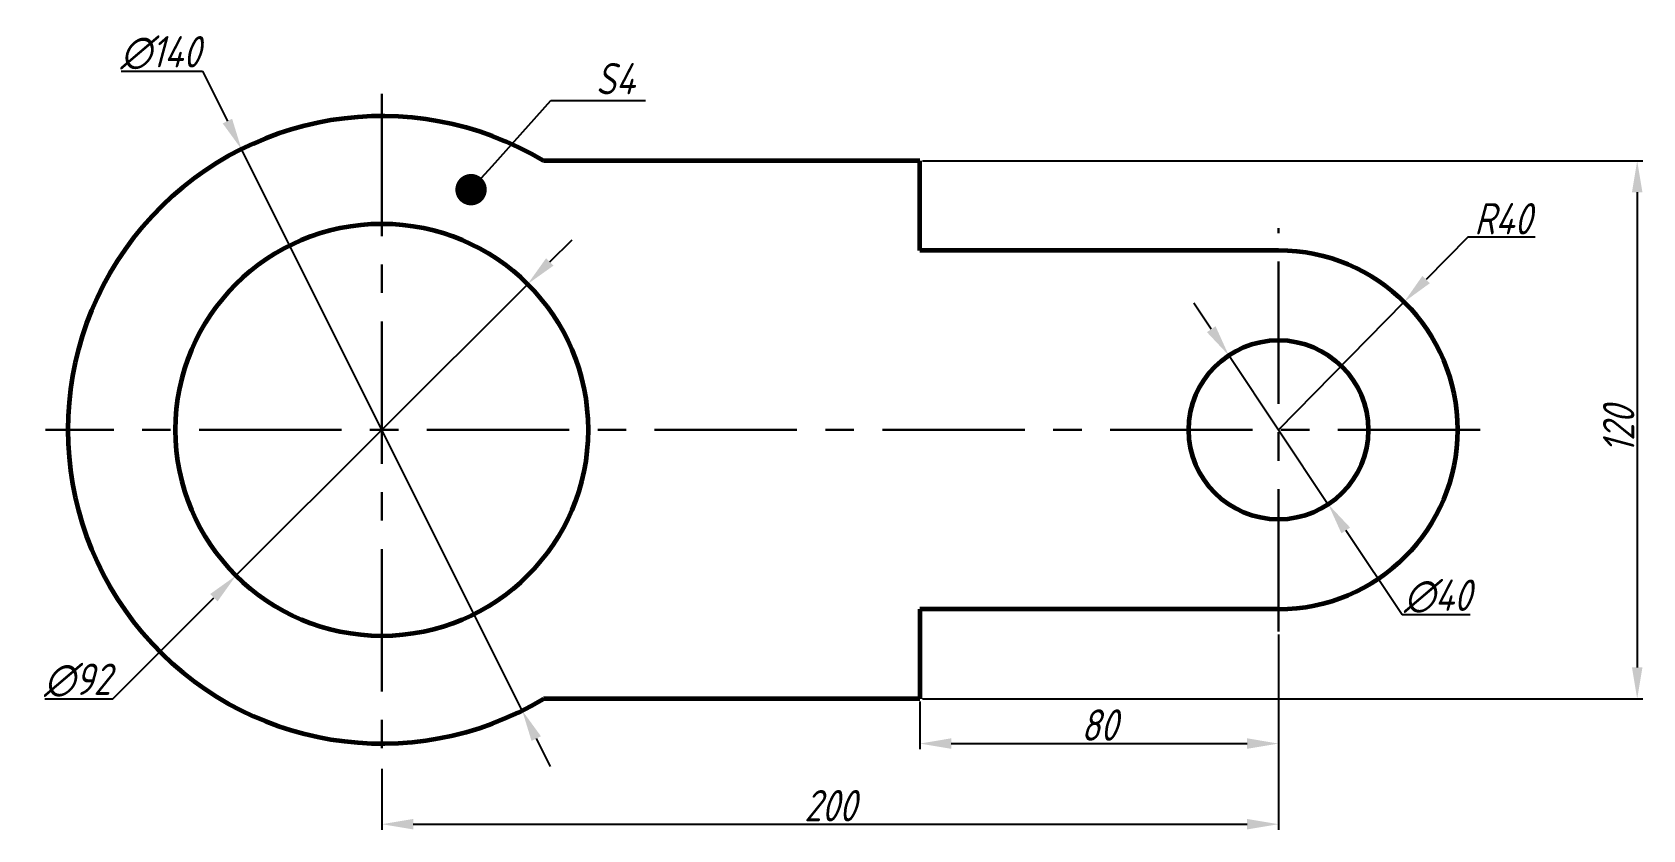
# Model space of a CAD drawing. Header units: millimetres. Extents: x -78 to 281, y -89 to 89.
import ezdxf
from ezdxf import colors
from ezdxf.entities.mleader import LeaderData, LeaderLine
from ezdxf.math import Vec2, Vec3

# ---------------------------------------------------------------- set-up
doc = ezdxf.new("R2010")
doc.units = ezdxf.units.MM
doc.linetypes.add('CENTER', pattern=[50.8, 31.75, -6.35, 6.35, -6.35])
for name, color, linetype, lineweight in [('Вісі', 40, 'CENTER', 30), ('Головний', 7, 'Continuous', 60), ('Розміри', 140, 'Continuous', 30)]:
    doc.layers.add(name, color=color, linetype=linetype, lineweight=lineweight)
doc.styles.get("Standard").update_dxf_attribs({"font": 'GOST.TTF', "oblique": 15})
doc.dimstyles.new('ISO-25', dxfattribs={"dimtxt": 7, "dimasz": 7, "dimexe": 1.25, "dimexo": 0.625, "dimtad": 1, "dimtoh": 1, "dimtxsty": 'Standard', "dimcen": 2.5, "dimadec": 0, "dimazin": 0, "dimtfac": 1, "dimtmove": 0, "dimatfit": 3, "dimfxl": 1, "dimarcsym": 0})

# ---------------------------------------------------------------- blocks, each defined once
blk = doc.blocks.new('*D2')
at = {"layer": 'Defpoints', "color": 0, "transparency": 16777216}
for p in [(200, -45), (120, -60), (200, -70)]:
    blk.add_point(p, dxfattribs=at)
at = {"layer": 'Розміри', "color": 0, "lineweight": -2, "transparency": 16777216}
for p, q in [((200, -45.63), (200, -71.25)), ((120, -60.62), (120, -71.25)), ((127, -70), (193, -70))]:
    blk.add_line(p, q, dxfattribs=at)
at = {"layer": 'Розміри', "color": 0, "transparency": 16777216}
for points in [[(127, -68.83), (127, -71.17), (120, -70)], [(193, -68.83), (193, -71.17), (200, -70)]]:
    blk.add_solid(points, dxfattribs=at)
at = {"layer": 'Розміри', "color": 0, "transparency": 16777216, "insert": (160, -65.87), "char_height": 7, "attachment_point": 5}
blk.add_mtext('80', dxfattribs=at)
blk = doc.blocks.new('*D3')
at = {"layer": 'Defpoints', "color": 0, "transparency": 16777216}
for p in [(-31.3, 62.61), (31.3, -62.61)]:
    blk.add_point(p, dxfattribs=at)
at = {"layer": 'Розміри', "color": 0, "lineweight": -2, "transparency": 16777216}
for p, q in [((-58.15, 80), (-40, 80)), ((-40, 80), (-34.44, 68.87)), ((31.3, -62.61), (-31.3, 62.61)), ((34.44, -68.87), (37.57, -75.13))]:
    blk.add_line(p, q, dxfattribs=at)
at = {"layer": 'Розміри', "color": 0, "transparency": 16777216}
for points in [[(-33.39, 69.39), (-35.48, 68.35), (-31.3, 62.61)], [(35.48, -68.35), (33.39, -69.39), (31.3, -62.61)]]:
    blk.add_solid(points, dxfattribs=at)
at = {"layer": 'Розміри', "color": 0, "transparency": 16777216, "insert": (-49.39, 84.13), "char_height": 7, "attachment_point": 5}
blk.add_mtext('∅140', dxfattribs=at)
blk = doc.blocks.new('*D4')
at = {"layer": 'Defpoints', "color": 0, "transparency": 16777216}
for p in [(32.53, 32.53), (-32.53, -32.53)]:
    blk.add_point(p, dxfattribs=at)
at = {"layer": 'Розміри', "color": 0, "lineweight": -2, "transparency": 16777216}
for p, q in [((37.48, 37.48), (42.43, 42.43)), ((32.53, 32.53), (-32.53, -32.53)), ((-60, -60), (-37.48, -37.48)), ((-75.18, -60), (-60, -60))]:
    blk.add_line(p, q, dxfattribs=at)
at = {"layer": 'Розміри', "color": 0, "transparency": 16777216}
for points in [[(36.65, 38.3), (38.3, 36.65), (32.53, 32.53)], [(-38.3, -36.65), (-36.65, -38.3), (-32.53, -32.53)]]:
    blk.add_solid(points, dxfattribs=at)
at = {"layer": 'Розміри', "color": 0, "transparency": 16777216, "insert": (-67.9, -55.87), "char_height": 7, "attachment_point": 5}
blk.add_mtext('∅92', dxfattribs=at)
blk = doc.blocks.new('*D5')
at = {"layer": 'Defpoints', "color": 0, "transparency": 16777216}
for p in [(188.89, 16.63), (211.11, -16.63)]:
    blk.add_point(p, dxfattribs=at)
at = {"layer": 'Розміри', "color": 0, "lineweight": -2, "transparency": 16777216}
for p, q in [((185, 22.45), (181.11, 28.27)), ((188.89, 16.63), (211.11, -16.63)), ((227.58, -41.27), (215, -22.45)), ((242.73, -41.27), (227.58, -41.27))]:
    blk.add_line(p, q, dxfattribs=at)
at = {"layer": 'Розміри', "color": 0, "transparency": 16777216}
for points in [[(185.97, 23.1), (184.03, 21.8), (188.89, 16.63)], [(215.97, -21.8), (214.03, -23.1), (211.11, -16.63)]]:
    blk.add_solid(points, dxfattribs=at)
at = {"layer": 'Розміри', "color": 0, "transparency": 16777216, "insert": (235.47, -37.14), "char_height": 7, "attachment_point": 5}
blk.add_mtext('∅40', dxfattribs=at)
blk = doc.blocks.new('*D6')
at = {"layer": 'Defpoints', "color": 0, "transparency": 16777216}
for p in [(228.03, 28.54), (200, 0)]:
    blk.add_point(p, dxfattribs=at)
at = {"layer": 'Розміри', "color": 0, "lineweight": -2, "transparency": 16777216}
for p, q in [((242.21, 42.98), (232.93, 33.53)), ((257.22, 42.98), (242.21, 42.98)), ((200, 0), (228.03, 28.54))]:
    blk.add_line(p, q, dxfattribs=at)
at = {"layer": 'Розміри', "color": 0, "transparency": 16777216}
blk.add_solid([(232.1, 34.35), (233.76, 32.72), (228.03, 28.54)], dxfattribs=at)
at = {"layer": 'Розміри', "color": 0, "transparency": 16777216, "insert": (250.03, 47.1), "char_height": 7, "attachment_point": 5}
blk.add_mtext('R40', dxfattribs=at)
blk = doc.blocks.new('*D7')
at = {"layer": 'Defpoints', "color": 0, "transparency": 16777216}
for p in [(120, 60), (120, -60), (280, -60)]:
    blk.add_point(p, dxfattribs=at)
at = {"layer": 'Розміри', "color": 0, "lineweight": -2, "transparency": 16777216}
for p, q in [((120.63, 60), (281.25, 60)), ((280, 53), (280, -53)), ((120.63, -60), (281.25, -60))]:
    blk.add_line(p, q, dxfattribs=at)
at = {"layer": 'Розміри', "color": 0, "transparency": 16777216}
for points in [[(278.83, 53), (281.17, 53), (280, 60)], [(278.83, -53), (281.17, -53), (280, -60)]]:
    blk.add_solid(points, dxfattribs=at)
at = {"layer": 'Розміри', "color": 0, "transparency": 16777216, "insert": (275.87, 0), "char_height": 7, "attachment_point": 5, "rotation": 90}
blk.add_mtext('120', dxfattribs=at)
blk = doc.blocks.new('*D9')
at = {"layer": 'Defpoints', "color": 0, "transparency": 16777216}
for p in [(200, -45), (0, -75), (200, -87.99)]:
    blk.add_point(p, dxfattribs=at)
at = {"layer": 'Розміри', "color": 0, "lineweight": -2, "transparency": 16777216}
for p, q in [((200, -45.63), (200, -89.24)), ((0, -75.62), (0, -89.24)), ((7, -87.99), (193, -87.99))]:
    blk.add_line(p, q, dxfattribs=at)
at = {"layer": 'Розміри', "color": 0, "transparency": 16777216}
for points in [[(7, -86.82), (7, -89.16), (0, -87.99)], [(193, -86.82), (193, -89.16), (200, -87.99)]]:
    blk.add_solid(points, dxfattribs=at)
at = {"layer": 'Розміри', "color": 0, "transparency": 16777216, "insert": (100, -83.86), "char_height": 7, "attachment_point": 5}
blk.add_mtext('200', dxfattribs=at)
blk = doc.blocks.new('_Dot')
at = {"color": 0, "linetype": 'ByBlock', "lineweight": -2}
blk.add_line((-0.5, 0), (-1, 0), dxfattribs=at)
at = {"color": 0, "linetype": 'ByBlock', "const_width": 0.5}
blk.add_lwpolyline([(-0.25, 0, 1), (0.25, 0, 1)], format="xyb", close=True, dxfattribs=at)

msp = doc.modelspace()

# ---------------------------------------------------------------- linework, layer by layer
at = {"layer": 'Вісі'}
for p, q in [((0, 75), (0, -75)), ((200, -45), (200, 45)), ((245, 0), (-75, 0))]:
    msp.add_line(p, q, dxfattribs=at)
at = {"layer": 'Головний'}
for p, q in [((120, 60), (36.056, 60)), ((120, 40), (120, 60)), ((200, 40), (120, 40)), ((200, -40), (120, -40)), ((120, -40), (120, -60)), ((120, -60), (36.056, -60))]:
    msp.add_line(p, q, dxfattribs=at)
for centre, radius in [((0, 0), 46), ((200, 0), 20)]:
    msp.add_circle(centre, radius, dxfattribs=at)
for centre, radius, start, end in [((0, 0), 70, 58.99728, 301.00272), ((200, 0), 40, 270, 90)]:
    msp.add_arc(centre, radius, start, end, dxfattribs=at)

# ---------------------------------------------------------------- dimensions: what is measured, and where the dimension line sits
at = {"layer": 'Розміри'}
for p1, p2, picture, middle in [((31.305, -62.61), (-31.305, 62.61), '*D3', (-49.387, 80)), ((32.527, 32.527), (-32.527, -32.527), '*D4', (-67.903, -60)), ((188.886, 16.628), (211.114, -16.628), '*D5', (235.47, -41.272))]:
    dim = msp.add_diameter_dim_2p(p1=p1, p2=p2, dimstyle='ISO-25', dxfattribs=at)
    dim.commit()
    dim.dimension.update_dxf_attribs({"geometry": picture, "text_midpoint": middle, "dimtype": 163})
dim = msp.add_linear_dim(base=(280, -60), p1=(120, 60), p2=(120, -60), angle=90, dimstyle='ISO-25', dxfattribs=at)
dim.commit()
dim.dimension.update_dxf_attribs({"geometry": '*D7', "text_midpoint": (275.87, 0)})
dim = msp.add_radius_dim(center=(200, 0), mpoint=(228.028, 28.539), dimstyle='ISO-25', dxfattribs=at)
dim.commit()
dim.dimension.update_dxf_attribs({"geometry": '*D6', "text_midpoint": (250.027, 42.976), "dimtype": 164})
for base, p1, picture, middle in [((200, -87.991), (0, -75), '*D9', (100, -83.864)), ((200, -70), (120, -60), '*D2', (160, -65.872))]:
    dim = msp.add_linear_dim(base=base, p1=p1, p2=(200, -45), dimstyle='ISO-25', dxfattribs=at)
    dim.commit()
    dim.dimension.update_dxf_attribs({"geometry": picture, "text_midpoint": middle})

# ---------------------------------------------------------------- leaders
ml = msp.add_multileader_mtext('Standard', dxfattribs=at)
ml.set_content('S4', color=256)
ml.set_leader_properties()
ml.set_arrow_properties(name='DOT')
ml.build(insert=Vec2(0, 0))
ml.multileader.update_dxf_attribs({"text_left_attachment_type": 5, "text_right_attachment_type": 5, "arrow_head_size": 7})
ctx = ml.context
ctx.base_point, ctx.char_height, ctx.arrow_head_size, ctx.plane_origin = Vec3(45.717, 73.449), 7, 7, Vec3(19.903, 53.593)
ctx.left_attachment, ctx.right_attachment = 5, 5
notes = []
notes.append((ctx, [(0, (1, 1, 0), (37.717, 73.449), (1, 0), 8, [(0, [(19.903, 53.593)], 0, [])])]))
ctx.mtext.insert, ctx.mtext.flow_direction = Vec3(47.717, 81.854), 5
for ctx, leaders in notes:
    for number, flags, end, landing, length, lines in leaders:
        leader = LeaderData()
        leader.index, (leader.has_last_leader_line, leader.has_dogleg_vector, leader.attachment_direction) = number, flags
        leader.last_leader_point, leader.dogleg_vector, leader.dogleg_length = Vec3(end), Vec3(landing), length
        for number, points, colour, breaks in lines:
            line = LeaderLine()
            line.index, line.vertices, line.color, line.breaks = number, Vec3.list(points), colors.encode_raw_color(colour), breaks
            leader.lines.append(line)
        ctx.leaders.append(leader)

doc.saveas('drawing.dxf')
